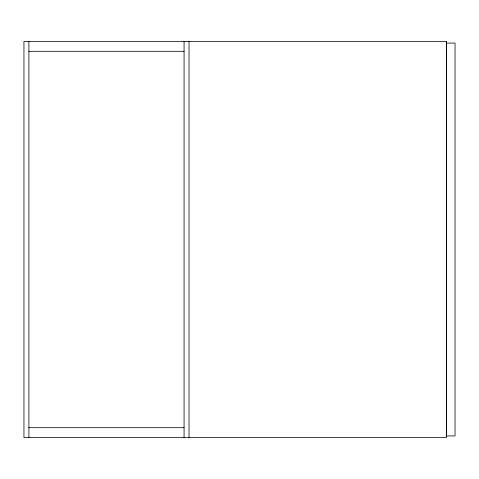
<?xml version="1.0" encoding="UTF-8"?>
<svg xmlns="http://www.w3.org/2000/svg" width="479" height="479" viewBox="0 0 479 479"><rect width="100%" height="100%" fill="white"/><g stroke="black" fill="none" stroke-linecap="round" stroke-linejoin="round"><path stroke-width="0.72" d="M446.093 43.062L455.05 43.062L455.05 435.938L446.093 435.938M28.902 51.319L184.068 51.319M28.902 427.681L184.068 427.681M446.47 43.062L446.47 435.938M189.025 41.416L189.025 437.584M184.068 41.416L184.068 437.584M28.902 41.416L28.902 437.584M446.344 41.416L23.95 41.416L23.95 437.584L446.344 437.584L446.344 41.416"/></g></svg>
